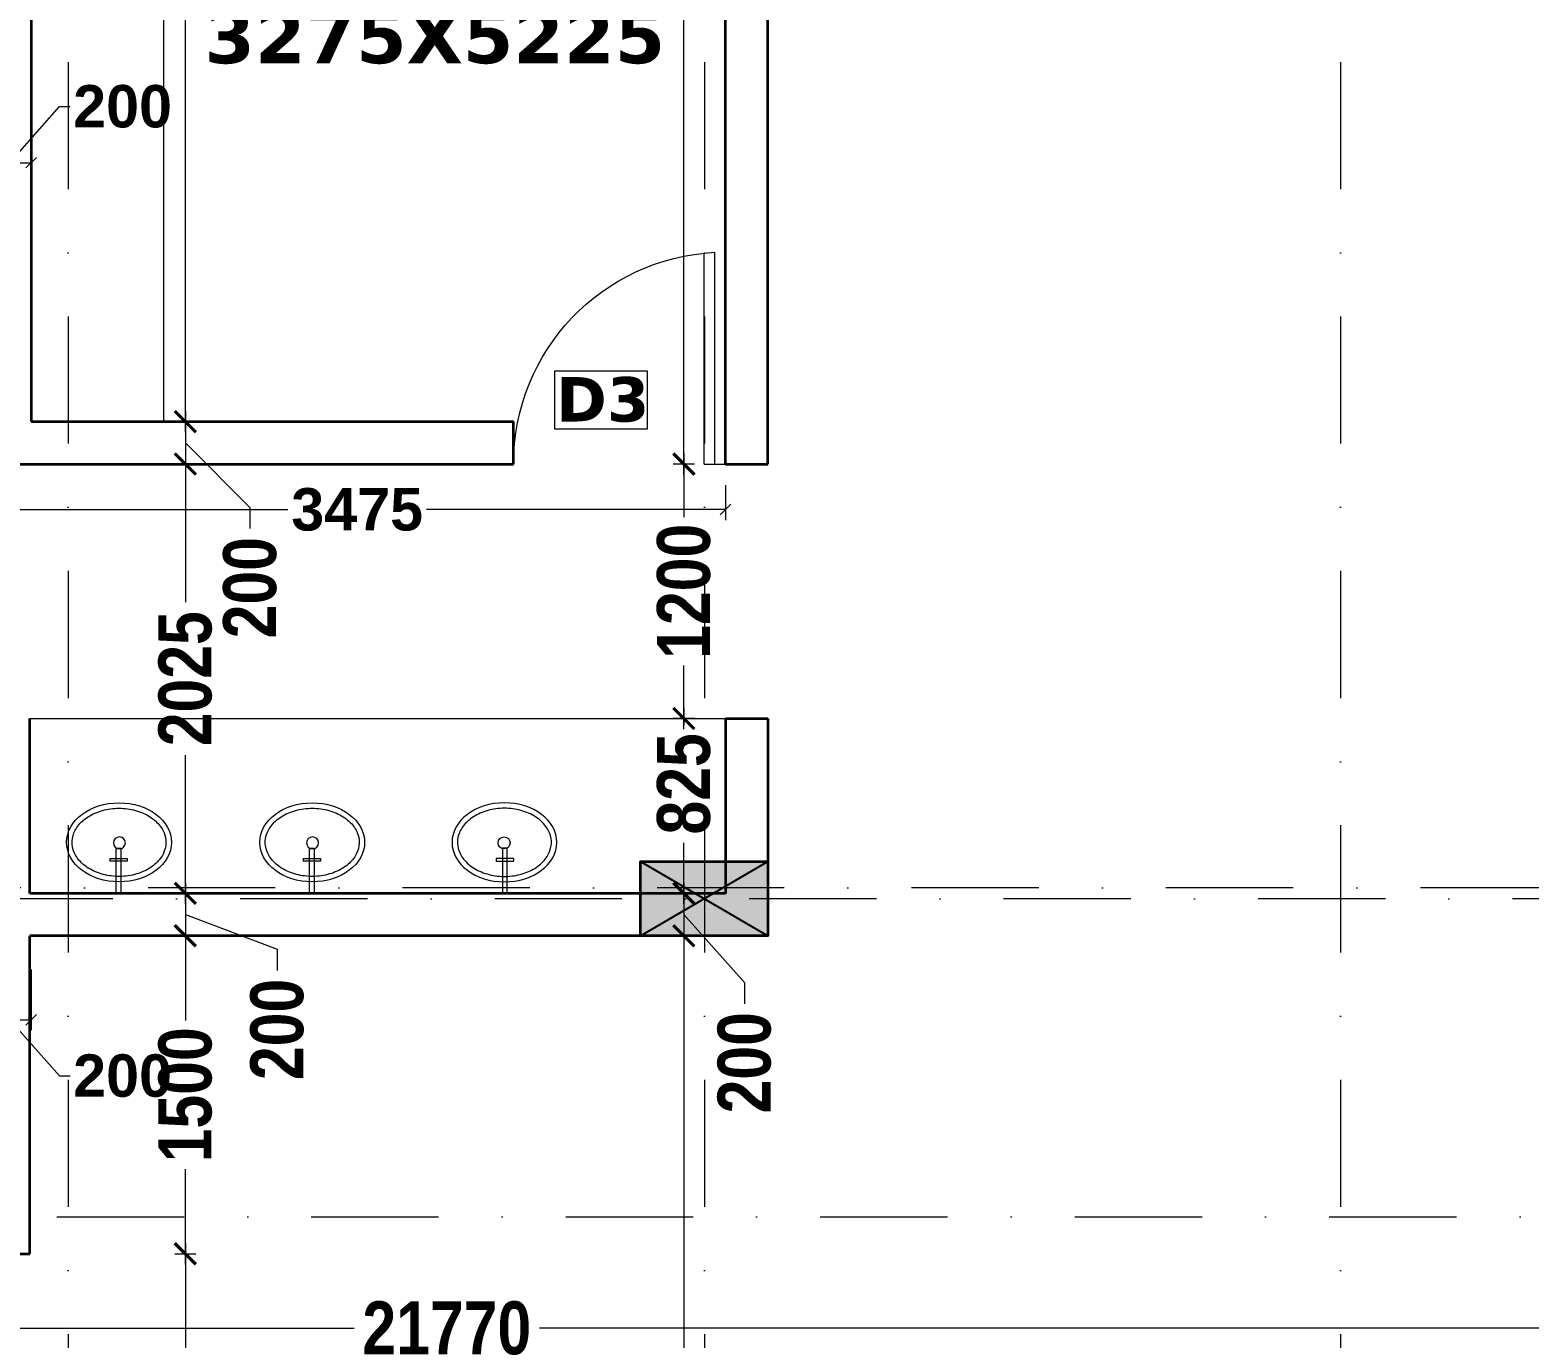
# Model space of a CAD drawing. Header units: millimetres. Extents: x -3092155 to 4513934, y -12317808 to 1850003.
# Drawn here: x -438694 to -431625, y -5570459 to -5564289 of the extents above; entities that cross this region are included whole.
import ezdxf

# ---------------------------------------------------------------- set-up
doc = ezdxf.new("R2010")
doc.units = ezdxf.units.MM
doc.header["$LTSCALE"] = 2
doc.header["$MEASUREMENT"] = 0
doc.header["$PDMODE"] = 34
doc.header["$PDSIZE"] = 500
doc.linetypes.add('DASHDOT', pattern=[1, 0.5, -0.25, 0, -0.25])
for name, color, linetype, lineweight in [('coloumn', 10, 'Continuous', 35), ('D DIM', 250, 'Continuous', 9), ('D3', 10, 'Continuous', 5), ('DIM', 27, 'Continuous', 5), ('DOOR', 27, 'Continuous', 5), ('FIXTURE', 252, 'Continuous', 0), ('GRID', 251, 'DASHDOT', 5), ('TEXT', 7, 'Continuous', 13), ('WAll', 250, 'Continuous', 35)]:
    doc.layers.add(name, color=color, linetype=linetype, lineweight=lineweight)
doc.layers.add('partation wall', color=7, linetype='Continuous', lineweight=20, true_color=0x525023)
doc.styles.add('COLOUMNN DIM', font='ARIALNB.TTF', dxfattribs={"height": 550})
doc.styles.add('INNER DIM', font='ARIALNB.TTF', dxfattribs={"height": 250})
doc.styles.add('int dim', font='arialbd.ttf', dxfattribs={"height": 200})
doc.styles.add('style2', font='verdana.ttf')
doc.dimstyles.new('external final', dxfattribs={"dimscale": 0, "dimtxt": 250, "dimasz": 100, "dimexe": 50, "dimexo": 50, "dimgap": 50, "dimtad": 0, "dimdec": 0, "dimzin": 0, "dimdsep": 46, "dimtxsty": 'INNER DIM', "dimblk": 'ARCHTICK', "dimcen": 100, "dimdle": 50, "dimclrd": 256, "dimclre": 256, "dimclrt": 256, "dimadec": 0, "dimazin": 0, "dimtfac": 1, "dimtdec": 0, "dimtix": 1, "dimtmove": 1, "dimatfit": 3, "dimfxl": 50, "dimfxlon": 1, "dimtolj": 1, "dimtzin": 0, "dimlwd": -1, "dimlwe": -1, "dimarcsym": 1})
doc.dimstyles.new('lamon', dxfattribs={"dimtxt": 200, "dimasz": 50, "dimexe": 50, "dimexo": 100, "dimgap": 25, "dimtad": 0, "dimdec": 0, "dimzin": 3, "dimdsep": 46, "dimtxsty": 'int dim', "dimblk": 'OBLIQUE', "dimcen": 90, "dimclrd": 256, "dimclre": 256, "dimclrt": 256, "dimadec": 0, "dimazin": 0, "dimtfac": 1, "dimtdec": 0, "dimtofl": 0, "dimtmove": 1, "dimatfit": 3, "dimfxl": 1, "dimfrac": 1, "dimtolj": 1, "dimtzin": 0, "dimlwd": -1, "dimlwe": -1, "dimarcsym": 1})

# ---------------------------------------------------------------- blocks, each defined once
blk = doc.blocks.new('A$C782B46B9')
at = {"layer": 'DOOR', "ltscale": 100}
for p, q in [((998.8, 100), (3.8, 100)), ((998.8, 100), (998.8, 0)), ((998.8, 50), (0, 50))]:
    blk.add_line(p, q, dxfattribs=at)
blk.add_arc((998.8, 0), 1000, 90, 177.13402, dxfattribs=at)
blk = doc.blocks.new('_ArchTick')
at = {"color": 0, "linetype": 'ByBlock', "const_width": 0.15}
blk.add_lwpolyline([(-0.5, -0.5), (0.5, 0.5)], dxfattribs=at)
blk = doc.blocks.new('*D538')
at = {"layer": 'D DIM', "ltscale": 100, "transparency": 16777216}
for p, q in [((-435610.8, -5560861.2), (-435610.8, -5562908.1)), ((-435660.8, -5560911.2), (-435560.8, -5560911.2)), ((-435610.8, -5566386.2), (-435610.8, -5563623.7)), ((-435560.8, -5566336.2), (-435660.8, -5566336.2))]:
    blk.add_line(p, q, dxfattribs=at)
at = {"layer": 'Defpoints', "color": 0, "lineweight": 50, "ltscale": 100, "transparency": 16777216}
for p in [(-435813.5, -5560911.2), (-435610.8, -5566336.2), (-435413.5, -5566336.2)]:
    blk.add_point(p, dxfattribs=at)
at = {"layer": 'D DIM', "ltscale": 100, "transparency": 16777216, "xscale": 100, "yscale": 100, "zscale": 100}
for p, rotation in [((-435610.8, -5560911.2), 90), ((-435610.8, -5566336.2), 270)]:
    blk.add_blockref('_ArchTick', p, dxfattribs=dict(at, rotation=rotation))
at = {"layer": 'D DIM', "ltscale": 100, "transparency": 16777216, "insert": (-435610.8, -5563265.9), "char_height": 250, "attachment_point": 5, "rotation": 90, "style": 'INNER DIM'}
blk.add_mtext('\\A1;5425', dxfattribs=at)
blk = doc.blocks.new('*D539')
at = {"layer": 'D DIM', "ltscale": 100, "transparency": 16777216}
for p, q in [((-435560.8, -5566336.2), (-435660.8, -5566336.2)), ((-435610.8, -5566286.2), (-435610.8, -5566586)), ((-435610.8, -5567586.2), (-435610.8, -5567286.4)), ((-435560.8, -5567536.2), (-435660.8, -5567536.2))]:
    blk.add_line(p, q, dxfattribs=at)
at = {"layer": 'Defpoints', "color": 0, "lineweight": 50, "ltscale": 100, "transparency": 16777216}
for p in [(-435413.5, -5566336.2), (-435610.8, -5567536.2), (-435413.5, -5567536.2)]:
    blk.add_point(p, dxfattribs=at)
at = {"layer": 'D DIM', "ltscale": 100, "transparency": 16777216, "xscale": 100, "yscale": 100, "zscale": 100}
for p, rotation in [((-435610.8, -5566336.2), 90), ((-435610.8, -5567536.2), 270)]:
    blk.add_blockref('_ArchTick', p, dxfattribs=dict(at, rotation=rotation))
at = {"layer": 'D DIM', "ltscale": 100, "transparency": 16777216, "insert": (-435610.8, -5566936.2), "char_height": 250, "attachment_point": 5, "rotation": 90, "style": 'INNER DIM'}
blk.add_mtext('\\A1;1200', dxfattribs=at)
blk = doc.blocks.new('*D540')
at = {"layer": 'D DIM', "ltscale": 100, "transparency": 16777216}
for p, q in [((-435560.8, -5567536.2), (-435660.8, -5567536.2)), ((-435610.8, -5567486.2), (-435610.8, -5567566)), ((-435610.8, -5568411.2), (-435610.8, -5568123.4)), ((-435660.8, -5568361.2), (-435560.8, -5568361.2))]:
    blk.add_line(p, q, dxfattribs=at)
at = {"layer": 'Defpoints', "color": 0, "lineweight": 50, "ltscale": 100, "transparency": 16777216}
for p in [(-435413.5, -5567536.2), (-435813.9, -5568361.2), (-435610.8, -5568361.2)]:
    blk.add_point(p, dxfattribs=at)
at = {"layer": 'D DIM', "ltscale": 100, "transparency": 16777216, "xscale": 100, "yscale": 100, "zscale": 100}
for p, rotation in [((-435610.8, -5567536.2), 90), ((-435610.8, -5568361.2), 270)]:
    blk.add_blockref('_ArchTick', p, dxfattribs=dict(at, rotation=rotation))
at = {"layer": 'D DIM', "ltscale": 100, "transparency": 16777216, "insert": (-435610.8, -5567844.7), "char_height": 250, "attachment_point": 5, "rotation": 90, "style": 'INNER DIM'}
blk.add_mtext('\\A1;825', dxfattribs=at)
blk = doc.blocks.new('*D541')
at = {"layer": 'D DIM', "ltscale": 100, "transparency": 16777216}
for p, q in [((-435610.8, -5568311.2), (-435610.8, -5568611.2)), ((-435660.8, -5568361.2), (-435560.8, -5568361.2)), ((-435610.8, -5568461.2), (-435324.9, -5568781.7)), ((-435660.8, -5568561.2), (-435560.8, -5568561.2)), ((-435324.9, -5568781.7), (-435324.9, -5568881.7))]:
    blk.add_line(p, q, dxfattribs=at)
at = {"layer": 'Defpoints', "color": 0, "lineweight": 50, "ltscale": 100, "transparency": 16777216}
for p in [(-435813.9, -5568361.2), (-435813.9, -5568561.2), (-435610.8, -5568561.2)]:
    blk.add_point(p, dxfattribs=at)
at = {"layer": 'D DIM', "ltscale": 100, "transparency": 16777216, "xscale": 100, "yscale": 100, "zscale": 100}
for p, rotation in [((-435610.8, -5568361.2), 90), ((-435610.8, -5568561.2), 270)]:
    blk.add_blockref('_ArchTick', p, dxfattribs=dict(at, rotation=rotation))
at = {"layer": 'D DIM', "ltscale": 100, "transparency": 16777216, "insert": (-435324.9, -5569160.1), "char_height": 250, "attachment_point": 5, "rotation": 90, "style": 'INNER DIM'}
blk.add_mtext('\\A1;200', dxfattribs=at)
blk = doc.blocks.new('*D542')
at = {"layer": 'D DIM', "ltscale": 100, "transparency": 16777216}
for p, q in [((-435610.8, -5568511.2), (-435610.8, -5571855.7)), ((-435660.8, -5568561.2), (-435560.8, -5568561.2)), ((-435610.8, -5575911.2), (-435610.8, -5572566.7)), ((-435660.8, -5575861.2), (-435560.8, -5575861.2))]:
    blk.add_line(p, q, dxfattribs=at)
at = {"layer": 'Defpoints', "color": 0, "lineweight": 50, "ltscale": 100, "transparency": 16777216}
for p in [(-435813.9, -5568561.2), (-435813.9, -5575861.2), (-435610.8, -5575861.2)]:
    blk.add_point(p, dxfattribs=at)
at = {"layer": 'D DIM', "ltscale": 100, "transparency": 16777216, "xscale": 100, "yscale": 100, "zscale": 100}
for p, rotation in [((-435610.8, -5568561.2), 90), ((-435610.8, -5575861.2), 270)]:
    blk.add_blockref('_ArchTick', p, dxfattribs=dict(at, rotation=rotation))
at = {"layer": 'D DIM', "ltscale": 100, "transparency": 16777216, "insert": (-435610.8, -5572211.2), "char_height": 250, "attachment_point": 5, "rotation": 90, "style": 'INNER DIM'}
blk.add_mtext('\\A1;7300', dxfattribs=at)
blk = doc.blocks.new('*D543')
at = {"layer": 'D DIM', "ltscale": 100, "transparency": 16777216}
for p, q in [((-437961.7, -5560861.2), (-437961.7, -5563165.9)), ((-437961.7, -5560911.2), (-437911.7, -5560911.2)), ((-437961.7, -5566186.2), (-437961.7, -5563881.5)), ((-437961.7, -5566136.2), (-438011.7, -5566136.2))]:
    blk.add_line(p, q, dxfattribs=at)
at = {"layer": 'Defpoints', "color": 0, "lineweight": 50, "ltscale": 100, "transparency": 16777216}
for p in [(-437961.7, -5560911.2), (-437961.7, -5566136.2), (-437961.7, -5566136.2)]:
    blk.add_point(p, dxfattribs=at)
at = {"layer": 'D DIM', "ltscale": 100, "transparency": 16777216, "xscale": 100, "yscale": 100, "zscale": 100}
for p, rotation in [((-437961.7, -5560911.2), 90), ((-437961.7, -5566136.2), 270)]:
    blk.add_blockref('_ArchTick', p, dxfattribs=dict(at, rotation=rotation))
at = {"layer": 'D DIM', "ltscale": 100, "transparency": 16777216, "insert": (-437961.7, -5563523.7), "char_height": 250, "attachment_point": 5, "rotation": 90, "style": 'INNER DIM'}
blk.add_mtext('\\A1;5225', dxfattribs=at)
blk = doc.blocks.new('*D545')
at = {"layer": 'D DIM', "ltscale": 100, "transparency": 16777216}
for p, q in [((-437961.7, -5566086.2), (-437961.7, -5566386.2)), ((-438011.7, -5566136.2), (-437911.7, -5566136.2)), ((-437961.7, -5566236.2), (-437656.8, -5566540.9)), ((-438011.7, -5566336.2), (-437911.7, -5566336.2)), ((-437656.8, -5566540.9), (-437656.8, -5566640.9))]:
    blk.add_line(p, q, dxfattribs=at)
at = {"layer": 'Defpoints', "color": 0, "lineweight": 50, "ltscale": 100, "transparency": 16777216}
for p in [(-438063.5, -5566136.2), (-438063.5, -5566336.2), (-437961.7, -5566336.2)]:
    blk.add_point(p, dxfattribs=at)
at = {"layer": 'D DIM', "ltscale": 100, "transparency": 16777216, "xscale": 100, "yscale": 100, "zscale": 100}
for p, rotation in [((-437961.7, -5566136.2), 90), ((-437961.7, -5566336.2), 270)]:
    blk.add_blockref('_ArchTick', p, dxfattribs=dict(at, rotation=rotation))
at = {"layer": 'D DIM', "ltscale": 100, "transparency": 16777216, "insert": (-437656.8, -5566919.2), "char_height": 250, "attachment_point": 5, "rotation": 90, "style": 'INNER DIM'}
blk.add_mtext('\\A1;200', dxfattribs=at)
blk = doc.blocks.new('*D546')
at = {"layer": 'D DIM', "ltscale": 100, "transparency": 16777216}
for p, q in [((-438011.7, -5566336.2), (-437911.7, -5566336.2)), ((-437961.7, -5566286.2), (-437961.7, -5566988.1)), ((-437961.7, -5568411.2), (-437961.7, -5567709.3)), ((-438011.7, -5568361.2), (-437911.7, -5568361.2))]:
    blk.add_line(p, q, dxfattribs=at)
at = {"layer": 'Defpoints', "color": 0, "lineweight": 50, "ltscale": 100, "transparency": 16777216}
for p in [(-438063.5, -5566336.2), (-438693.5, -5568361.2), (-437961.7, -5568361.2)]:
    blk.add_point(p, dxfattribs=at)
at = {"layer": 'D DIM', "ltscale": 100, "transparency": 16777216, "xscale": 100, "yscale": 100, "zscale": 100}
for p, rotation in [((-437961.7, -5566336.2), 90), ((-437961.7, -5568361.2), 270)]:
    blk.add_blockref('_ArchTick', p, dxfattribs=dict(at, rotation=rotation))
at = {"layer": 'D DIM', "ltscale": 100, "transparency": 16777216, "insert": (-437961.7, -5567348.7), "char_height": 250, "attachment_point": 5, "rotation": 90, "style": 'INNER DIM'}
blk.add_mtext('\\A1;2025', dxfattribs=at)
blk = doc.blocks.new('*D547')
at = {"layer": 'D DIM', "ltscale": 100, "transparency": 16777216}
for p, q in [((-437961.7, -5568311.2), (-437961.7, -5568611.2)), ((-438011.7, -5568361.2), (-437911.7, -5568361.2)), ((-437961.7, -5568461.2), (-437528.7, -5568624.7)), ((-438011.7, -5568561.2), (-437911.7, -5568561.2)), ((-437528.7, -5568624.7), (-437528.7, -5568724.7))]:
    blk.add_line(p, q, dxfattribs=at)
at = {"layer": 'Defpoints', "color": 0, "lineweight": 50, "ltscale": 100, "transparency": 16777216}
for p in [(-438693.5, -5568361.2), (-438693.5, -5568561.2), (-437961.7, -5568561.2)]:
    blk.add_point(p, dxfattribs=at)
at = {"layer": 'D DIM', "ltscale": 100, "transparency": 16777216, "xscale": 100, "yscale": 100, "zscale": 100}
for p, rotation in [((-437961.7, -5568361.2), 90), ((-437961.7, -5568561.2), 270)]:
    blk.add_blockref('_ArchTick', p, dxfattribs=dict(at, rotation=rotation))
at = {"layer": 'D DIM', "ltscale": 100, "transparency": 16777216, "insert": (-437528.7, -5569003), "char_height": 250, "attachment_point": 5, "rotation": 90, "style": 'INNER DIM'}
blk.add_mtext('\\A1;200', dxfattribs=at)
blk = doc.blocks.new('*D548')
at = {"layer": 'D DIM', "ltscale": 100, "transparency": 16777216}
for p, q in [((-437961.7, -5568511.2), (-437961.7, -5568961)), ((-438011.7, -5568561.2), (-437911.7, -5568561.2)), ((-437961.7, -5570111.2), (-437961.7, -5569661.4)), ((-438011.7, -5570061.2), (-437911.7, -5570061.2))]:
    blk.add_line(p, q, dxfattribs=at)
at = {"layer": 'Defpoints', "color": 0, "lineweight": 50, "ltscale": 100, "transparency": 16777216}
for p in [(-438693.5, -5568561.2), (-438693.5, -5570061.2), (-437961.7, -5570061.2)]:
    blk.add_point(p, dxfattribs=at)
at = {"layer": 'D DIM', "ltscale": 100, "transparency": 16777216, "xscale": 100, "yscale": 100, "zscale": 100}
for p, rotation in [((-437961.7, -5568561.2), 90), ((-437961.7, -5570061.2), 270)]:
    blk.add_blockref('_ArchTick', p, dxfattribs=dict(at, rotation=rotation))
at = {"layer": 'D DIM', "ltscale": 100, "transparency": 16777216, "insert": (-437961.7, -5569311.2), "char_height": 250, "attachment_point": 5, "rotation": 90, "style": 'INNER DIM'}
blk.add_mtext('\\A1;1500', dxfattribs=at)
blk = doc.blocks.new('*D549')
at = {"layer": 'D DIM', "ltscale": 100, "transparency": 16777216}
for p, q in [((-437961.7, -5570011.2), (-437961.7, -5572606)), ((-438011.7, -5570061.2), (-437911.7, -5570061.2)), ((-437961.7, -5575911.2), (-437961.7, -5573316.4)), ((-438011.7, -5575861.2), (-437911.7, -5575861.2))]:
    blk.add_line(p, q, dxfattribs=at)
at = {"layer": 'Defpoints', "color": 0, "lineweight": 50, "ltscale": 100, "transparency": 16777216}
for p in [(-438693.5, -5570061.2), (-438213.5, -5575861.2), (-437961.7, -5575861.2)]:
    blk.add_point(p, dxfattribs=at)
at = {"layer": 'D DIM', "ltscale": 100, "transparency": 16777216, "xscale": 100, "yscale": 100, "zscale": 100}
for p, rotation in [((-437961.7, -5570061.2), 90), ((-437961.7, -5575861.2), 270)]:
    blk.add_blockref('_ArchTick', p, dxfattribs=dict(at, rotation=rotation))
at = {"layer": 'D DIM', "ltscale": 100, "transparency": 16777216, "insert": (-437961.7, -5572961.2), "char_height": 250, "attachment_point": 5, "rotation": 90, "style": 'INNER DIM'}
blk.add_mtext('\\A1;5800', dxfattribs=at)
blk = doc.blocks.new('*D572')
at = {"layer": 'D DIM', "ltscale": 100, "transparency": 16777216}
for p, q in [((-447613.5, -5570462.4), (-447613.5, -5570362.4)), ((-425843.9, -5570462.4), (-425843.9, -5570362.4)), ((-447663.5, -5570412.4), (-437166.3, -5570412.4)), ((-425793.9, -5570412.4), (-436291.1, -5570412.4))]:
    blk.add_line(p, q, dxfattribs=at)
at = {"layer": 'Defpoints', "color": 0, "lineweight": 50, "ltscale": 100, "transparency": 16777216}
for p in [(-447613.5, -5570412.4), (-447613.5, -5571611.2), (-425843.9, -5571611.2)]:
    blk.add_point(p, dxfattribs=at)
at = {"layer": 'D DIM', "ltscale": 100, "transparency": 16777216, "xscale": 100, "yscale": 100, "zscale": 100, "rotation": 180}
blk.add_blockref('_ArchTick', (-447613.5, -5570412.4), dxfattribs=at)
at = {"layer": 'D DIM', "ltscale": 100, "transparency": 16777216, "xscale": 100, "yscale": 100, "zscale": 100}
blk.add_blockref('_ArchTick', (-425843.9, -5570412.4), dxfattribs=at)
at = {"layer": 'D DIM', "ltscale": 100, "transparency": 16777216, "insert": (-436728.7, -5570412.4), "char_height": 250, "attachment_point": 5, "style": 'INNER DIM'}
blk.add_mtext('\\A1;21770', dxfattribs=at)
blk = doc.blocks.new('_Oblique')
at = {"color": 0, "linetype": 'ByBlock', "lineweight": -2}
blk.add_line((-0.5, -0.5), (0.5, 0.5), dxfattribs=at)
blk = doc.blocks.new('*D599')
at = {"layer": 'Defpoints', "color": 0, "lineweight": 50, "ltscale": 100, "transparency": 16777216}
for p in [(-438688.9, -5564914.7), (-438888.9, -5565261.2), (-438688.9, -5565252.3)]:
    blk.add_point(p, dxfattribs=at)
at = {"layer": 'DIM', "ltscale": 100, "transparency": 16777216}
for p, q in [((-438788.9, -5564914.7), (-438555.4, -5564649.9)), ((-438555.4, -5564649.9), (-438505.4, -5564649.9)), ((-438888.9, -5565161.2), (-438888.9, -5564864.7)), ((-438888.9, -5564914.7), (-438688.9, -5564914.7)), ((-438688.9, -5565152.3), (-438688.9, -5564864.7))]:
    blk.add_line(p, q, dxfattribs=at)
at = {"layer": 'DIM', "ltscale": 100, "transparency": 16777216, "xscale": 50, "yscale": 50, "zscale": 50, "rotation": 180}
blk.add_blockref('_Oblique', (-438888.9, -5564914.7), dxfattribs=at)
at = {"layer": 'DIM', "ltscale": 100, "transparency": 16777216, "xscale": 50, "yscale": 50, "zscale": 50}
blk.add_blockref('_Oblique', (-438688.9, -5564914.7), dxfattribs=at)
at = {"layer": 'DIM', "ltscale": 100, "transparency": 16777216, "insert": (-438257.7, -5564649.9), "char_height": 200, "attachment_point": 5, "style": 'int dim'}
blk.add_mtext('\\A1;200', dxfattribs=at)
blk = doc.blocks.new('*D611')
at = {"layer": 'Defpoints', "color": 0, "lineweight": 50, "ltscale": 100, "transparency": 16777216}
for p in [(-438888.9, -5566336.2), (-435413.9, -5566336.2), (-435413.9, -5566551.1)]:
    blk.add_point(p, dxfattribs=at)
at = {"layer": 'DIM', "ltscale": 100, "transparency": 16777216}
for p, q in [((-438888.9, -5566436.2), (-438888.9, -5566601.1)), ((-435413.9, -5566436.2), (-435413.9, -5566601.1)), ((-438888.9, -5566551.1), (-437477.7, -5566551.1)), ((-435413.9, -5566551.1), (-436825.1, -5566551.1))]:
    blk.add_line(p, q, dxfattribs=at)
at = {"layer": 'DIM', "ltscale": 100, "transparency": 16777216, "xscale": 50, "yscale": 50, "zscale": 50, "rotation": 180}
blk.add_blockref('_Oblique', (-438888.9, -5566551.1), dxfattribs=at)
at = {"layer": 'DIM', "ltscale": 100, "transparency": 16777216, "xscale": 50, "yscale": 50, "zscale": 50}
blk.add_blockref('_Oblique', (-435413.9, -5566551.1), dxfattribs=at)
at = {"layer": 'DIM', "ltscale": 100, "transparency": 16777216, "insert": (-437151.4, -5566551.1), "char_height": 200, "attachment_point": 5, "style": 'int dim'}
blk.add_mtext('\\A1;3475', dxfattribs=at)
blk = doc.blocks.new('*D630')
at = {"layer": 'Defpoints', "color": 0, "lineweight": 50, "ltscale": 100, "transparency": 16777216}
for p in [(-438888.9, -5568610.7), (-438688.9, -5568619.5), (-438688.9, -5568957.1)]:
    blk.add_point(p, dxfattribs=at)
at = {"layer": 'DIM', "ltscale": 100, "transparency": 16777216}
for p, q in [((-438888.9, -5568710.7), (-438888.9, -5569007.1)), ((-438688.9, -5568719.5), (-438688.9, -5569007.1)), ((-438888.9, -5568957.1), (-438688.9, -5568957.1)), ((-438788.9, -5568957.1), (-438555.4, -5569222)), ((-438555.4, -5569222), (-438505.4, -5569222))]:
    blk.add_line(p, q, dxfattribs=at)
at = {"layer": 'DIM', "ltscale": 100, "transparency": 16777216, "xscale": 50, "yscale": 50, "zscale": 50, "rotation": 180}
blk.add_blockref('_Oblique', (-438888.9, -5568957.1), dxfattribs=at)
at = {"layer": 'DIM', "ltscale": 100, "transparency": 16777216, "xscale": 50, "yscale": 50, "zscale": 50}
blk.add_blockref('_Oblique', (-438688.9, -5568957.1), dxfattribs=at)
at = {"layer": 'DIM', "ltscale": 100, "transparency": 16777216, "insert": (-438257.7, -5569222), "char_height": 200, "attachment_point": 5, "style": 'int dim'}
blk.add_mtext('\\A1;200', dxfattribs=at)
blk = doc.blocks.new('basin')
at = {"layer": 'FIXTURE', "ltscale": 100}
for p, q in [((-2211987.9, -6264987.1), (-2211773, -6264987.1)), ((-2211987.9, -6264987.1), (-2211773, -6264987.1)), ((-2211987.9, -6265009.1), (-2211987.9, -6264987.1)), ((-2211834.4, -6265039.4), (-2211834.4, -6264957.5)), ((-2211834.4, -6265039.4), (-2211834.4, -6264957.5)), ((-2211820.8, -6264957.5), (-2211834.4, -6264957.5)), ((-2211820.8, -6264957.5), (-2211820.8, -6265039.4)), ((-2211820.8, -6264957.5), (-2211820.8, -6265039.4)), ((-2211773, -6264987.1), (-2211773, -6265009.1)), ((-2211773, -6264987.1), (-2211773, -6265009.1)), ((-2211773, -6265009.1), (-2211987.9, -6265009.1)), ((-2211773, -6265009.1), (-2211987.9, -6265009.1)), ((-2211820.8, -6265039.4), (-2211834.4, -6265039.4)), ((-2211820.8, -6265039.4), (-2211834.4, -6265039.4))]:
    blk.add_line(p, q, dxfattribs=at)
blk.add_ellipse((-2211744.9, -6265000.5), major_axis=(0, -247.1), ratio=0.753978, dxfattribs=at)
blk.add_ellipse((-2211744.9, -6265000.5), major_axis=(0, -247.1), ratio=0.753978, dxfattribs=at)
at = {"layer": 'FIXTURE', "ltscale": 100, "extrusion": (0, 0, -1)}
blk.add_ellipse((-2211747.5, -6265002.1), major_axis=(20, -20), ratio=1, start_param=5.497787, end_param=11.780972, dxfattribs=at)
at = {"layer": 'FIXTURE', "ltscale": 100}
blk.add_open_spline([(-2211744.9, -6265222), (-2211729.8, -6265222), (-2211714.7, -6265219.1), (-2211682.6, -6265206), (-2211665.8, -6265194.7), (-2211635.4, -6265164.2), (-2211621.9, -6265145), (-2211600.6, -6265101), (-2211592.7, -6265076.2), (-2211584, -6265024.3), (-2211583, -6264997.2), (-2211588.3, -6264944.4), (-2211594.4, -6264918.7), (-2211612.8, -6264872), (-2211625.1, -6264851.1), (-2211653.6, -6264816.8), (-2211669.8, -6264803.3), (-2211703.9, -6264784.9), (-2211721.7, -6264779.9), (-2211757.4, -6264778.3), (-2211775.3, -6264781.6), (-2211810, -6264796.6), (-2211826.7, -6264808.4), (-2211856.7, -6264839.7), (-2211870, -6264859.3), (-2211890.7, -6264903.9), (-2211898.2, -6264928.9), (-2211906.2, -6264981), (-2211906.8, -6265008.1), (-2211900.8, -6265060.8), (-2211894.2, -6265086.3), (-2211875.2, -6265132.5), (-2211862.7, -6265153), (-2211833.8, -6265186.6), (-2211817.4, -6265199.6), (-2211783.1, -6265217.1), (-2211765.3, -6265221.6), (-2211746.6, -6265222), (-2211745.8, -6265222), (-2211744.9, -6265222)], degree=3, knots=[0, 0, 0, 0, 0.297002, 0.297002, 0.648161, 0.648161, 0.99932, 0.99932, 1.350478, 1.350478, 1.701637, 1.701637, 2.052795, 2.052795, 2.403954, 2.403954, 2.755113, 2.755113, 3.106271, 3.106271, 3.45743, 3.45743, 3.808588, 3.808588, 4.159747, 4.159747, 4.510906, 4.510906, 4.862064, 4.862064, 5.213223, 5.213223, 5.564381, 5.564381, 5.91554, 5.91554, 6.266699, 6.266699, 6.283185, 6.283185, 6.283185, 6.283185], dxfattribs=at)
blk.add_open_spline([(-2211744.9, -6265222), (-2211729.8, -6265222), (-2211714.7, -6265219.1), (-2211682.6, -6265206), (-2211665.8, -6265194.7), (-2211635.4, -6265164.2), (-2211621.9, -6265145), (-2211600.6, -6265101), (-2211592.7, -6265076.2), (-2211584, -6265024.3), (-2211583, -6264997.2), (-2211588.3, -6264944.4), (-2211594.4, -6264918.7), (-2211612.8, -6264872), (-2211625.1, -6264851.1), (-2211653.6, -6264816.8), (-2211669.8, -6264803.3), (-2211703.9, -6264784.9), (-2211721.7, -6264779.9), (-2211757.4, -6264778.3), (-2211775.3, -6264781.6), (-2211810, -6264796.6), (-2211826.7, -6264808.4), (-2211856.7, -6264839.7), (-2211870, -6264859.3), (-2211890.7, -6264903.9), (-2211898.2, -6264928.9), (-2211906.2, -6264981), (-2211906.8, -6265008.1), (-2211900.8, -6265060.8), (-2211894.2, -6265086.3), (-2211875.2, -6265132.5), (-2211862.7, -6265153), (-2211833.8, -6265186.6), (-2211817.4, -6265199.6), (-2211783.1, -6265217.1), (-2211765.3, -6265221.6), (-2211746.6, -6265222), (-2211745.8, -6265222), (-2211744.9, -6265222)], degree=3, knots=[0, 0, 0, 0, 0.297002, 0.297002, 0.648161, 0.648161, 0.99932, 0.99932, 1.350478, 1.350478, 1.701637, 1.701637, 2.052795, 2.052795, 2.403954, 2.403954, 2.755113, 2.755113, 3.106271, 3.106271, 3.45743, 3.45743, 3.808588, 3.808588, 4.159747, 4.159747, 4.510906, 4.510906, 4.862064, 4.862064, 5.213223, 5.213223, 5.564381, 5.564381, 5.91554, 5.91554, 6.266699, 6.266699, 6.283185, 6.283185, 6.283185, 6.283185], dxfattribs=at)
blk = doc.blocks.new('*D1043')
at = {"layer": 'D DIM', "ltscale": 100, "transparency": 16777216}
for p, q in [((-371304.6, -5563836.2), (-371304.6, -5565380.5)), ((-371354.6, -5563886.2), (-371254.6, -5563886.2)), ((-371304.6, -5568385.5), (-371304.6, -5566841.2)), ((-371254.6, -5568335.5), (-371354.6, -5568335.5))]:
    blk.add_line(p, q, dxfattribs=at)
at = {"layer": 'Defpoints', "color": 0, "lineweight": 50, "ltscale": 100, "transparency": 16777216}
for p in [(-456692.5, -5563886.2), (-371304.6, -5563886.2), (-369359.9, -5568335.5)]:
    blk.add_point(p, dxfattribs=at)
at = {"layer": 'D DIM', "ltscale": 100, "transparency": 16777216, "xscale": 100, "yscale": 100, "zscale": 100}
for p, rotation in [((-371304.6, -5563886.2), 90), ((-371304.6, -5568335.5), 270)]:
    blk.add_blockref('_ArchTick', p, dxfattribs=dict(at, rotation=rotation))
at = {"layer": 'D DIM', "ltscale": 100, "transparency": 16777216, "insert": (-371304.6, -5566110.8), "char_height": 550, "attachment_point": 5, "rotation": 90, "style": 'COLOUMNN DIM'}
blk.add_mtext('\\A1;4449', dxfattribs=at)
blk = doc.blocks.new('S.F')
at = {"layer": 'coloumn', "ltscale": 100}
blk.add_hatch(color=256, dxfattribs=at).paths.add_polyline_path([(50455.5, -5876406.2), (50455.5, -5876756.2), (49855.5, -5876756.2), (49855.5, -5876406.2)])
at = {"layer": 'coloumn', "lineweight": 25, "ltscale": 100}
for p, q in [((49855.5, -5876756.2), (50455.5, -5876406.2)), ((49855.5, -5876406.2), (50455.5, -5876756.2))]:
    blk.add_line(p, q, dxfattribs=at)
at = {"layer": 'coloumn', "ltscale": 100}
blk.add_lwpolyline([(50455.5, -5876406.2), (50455.5, -5876756.2), (49855.5, -5876756.2), (49855.5, -5876406.2)], close=True, dxfattribs=at)

msp = doc.modelspace()

# ---------------------------------------------------------------- linework, layer by layer
at = {"layer": 'D3', "ltscale": 0.1}
msp.add_lwpolyline([(-436219.6, -5565896.5), (-435784.4, -5565896.5), (-435784.4, -5566171.5), (-436219.6, -5566171.5)], close=True, dxfattribs=at)
at = {"layer": 'FIXTURE', "ltscale": 100}
msp.add_line((-438064.3, -5561511.2), (-438064.3, -5566136.2), dxfattribs=at)
at = {"layer": 'GRID', "color": 5, "ltscale": 600}
for p, q in [((-438513.9, -5499634.4), (-438513.9, -5584428.2)), ((-435513.9, -5499634.4), (-435513.9, -5584428.2)), ((-432513.9, -5499634.4), (-432513.9, -5584428.2))]:
    msp.add_line(p, q, dxfattribs=at)
at = {"layer": 'GRID', "color": 6, "ltscale": 600}
for p, q in [((-365097, -5568386.2), (-461068.2, -5568386.2)), ((-367931.8, -5568335.5), (-458428.7, -5568335.5)), ((-462569.7, -5569886.2), (-364939.2, -5569886.2))]:
    msp.add_line(p, q, dxfattribs=at)
at = {"layer": 'partation wall', "ltscale": 100}
msp.add_line((-438694.3, -5567536.2), (-435414.3, -5567536.2), dxfattribs=at)
at = {"layer": 'WAll', "ltscale": 100}
for p, q in [((-435214.3, -5566336.2), (-435214.3, -5560711.2)), ((-435414.3, -5566336.2), (-435414.3, -5560911.2)), ((-438689.3, -5563911.2), (-438689.3, -5566136.2)), ((-438689.3, -5566136.2), (-436414.3, -5566136.2)), ((-436414.3, -5566336.2), (-436414.3, -5566136.2)), ((-438889.3, -5566336.2), (-436414.3, -5566336.2)), ((-435414.3, -5566336.2), (-435214.3, -5566336.2)), ((-438694.3, -5568361.2), (-438694.3, -5567536.2)), ((-435414.3, -5567536.2), (-435214.3, -5567536.2)), ((-435414.3, -5567536.2), (-435414.3, -5568361.2)), ((-435214.3, -5567536.2), (-435214.3, -5568561.2)), ((-435414.3, -5568361.2), (-438694.3, -5568361.2)), ((-438694.3, -5570061.2), (-438694.3, -5568561.2)), ((-435214.3, -5568561.2), (-438694.3, -5568561.2)), ((-447614.3, -5570061.2), (-438694.3, -5570061.2))]:
    msp.add_line(p, q, dxfattribs=at)

# ---------------------------------------------------------------- block references
at = {"layer": 'coloumn'}
msp.add_blockref('S.F', (-485670.2, 308195), dxfattribs=at)
at = {"layer": 'DOOR', "ltscale": 100, "xscale": -1, "rotation": 90}
msp.add_blockref('A$C782B46B9', (-435414.3, -5565337.4), dxfattribs=at)
at = {"layer": 'FIXTURE', "ltscale": 100, "rotation": 90}
for p in [(-6703274.9, -3356375.6), (-6702363.8, -3356375.6)]:
    msp.add_blockref('basin', p, dxfattribs=at)
at = {"layer": 'FIXTURE', "ltscale": 100, "xscale": -1, "rotation": 270}
msp.add_blockref('basin', (5828543.6, -3356375.6), dxfattribs=at)

# ---------------------------------------------------------------- texts
at = {"layer": 'D3', "ltscale": 0.1, "insert": (-435993.2, -5566032.7), "char_height": 210, "attachment_point": 5, "style": 'style2'}
msp.add_mtext('\\pt2310;{\\fVerdana|b1|i0|c0|p34;D3}', dxfattribs=at)
at = {"layer": 'TEXT', "ltscale": 0.1, "insert": (-436785.4, -5564114.4), "char_height": 250, "attachment_point": 5, "style": 'style2'}
msp.add_mtext('\\pt2750;{\\fVerdana|b1|i0|c0|p34;PANTRY\\P3275X5225}', dxfattribs=at)

# ---------------------------------------------------------------- dimensions: what is measured, and where the dimension line sits
at = {"layer": 'D DIM', "ltscale": 100}
for base, p1, p2, override, picture, middle in [((-437961.7, -5566136.2), (-437961.7, -5560911.2), (-437961.7, -5566136.2), {"dimscale": 1}, '*D543', (-437961.7, -5563523.7)), ((-371304.6, -5563886.2), (-369359.9, -5568335.5), (-456692.5, -5563886.2), {"dimscale": 1, "dimtxsty": 'COLOUMNN DIM'}, '*D1043', (-371304.6, -5566110.8)), ((-437961.7, -5568361.2), (-438063.5, -5566336.2), (-438693.5, -5568361.2), {"dimscale": 1}, '*D546', (-437961.7, -5567348.7)), ((-435610.8, -5567536.2), (-435413.5, -5566336.2), (-435413.5, -5567536.2), {"dimscale": 1}, '*D539', (-435610.8, -5566936.2)), ((-437961.7, -5570061.2), (-438693.5, -5568561.2), (-438693.5, -5570061.2), {"dimscale": 1}, '*D548', (-437961.7, -5569311.2)), ((-435610.8, -5575861.2), (-435813.9, -5568561.2), (-435813.9, -5575861.2), {"dimscale": 1}, '*D542', (-435610.8, -5572211.2)), ((-437961.7, -5575861.2), (-438693.5, -5570061.2), (-438213.5, -5575861.2), {"dimscale": 1}, '*D549', (-437961.7, -5572961.2))]:
    dim = msp.add_linear_dim(base=base, p1=p1, p2=p2, angle=90, dimstyle='external final', override=override, dxfattribs=at)
    dim.commit()
    dim.dimension.update_dxf_attribs({"geometry": picture, "text_midpoint": middle})
for base, p1, p2, picture, middle in [((-435610.8, -5566336.2), (-435813.5, -5560911.2), (-435413.5, -5566336.2), '*D538', (-435610.8, -5563265.9)), ((-437961.7, -5566336.2), (-438063.5, -5566136.2), (-438063.5, -5566336.2), '*D545', (-437656.8, -5566690.9)), ((-435610.8, -5568361.2), (-435413.5, -5567536.2), (-435813.9, -5568361.2), '*D540', (-435610.8, -5567844.7)), ((-437961.7, -5568561.2), (-438693.5, -5568361.2), (-438693.5, -5568561.2), '*D547', (-437528.7, -5568774.7)), ((-435610.8, -5568561.2), (-435813.9, -5568361.2), (-435813.9, -5568561.2), '*D541', (-435324.9, -5568931.7))]:
    dim = msp.add_linear_dim(base=base, p1=p1, p2=p2, angle=90, dimstyle='external final', override={"dimscale": 1}, dxfattribs=at)
    dim.commit()
    dim.dimension.update_dxf_attribs({"geometry": picture, "text_midpoint": middle, "dimtype": 160})
dim = msp.add_linear_dim(base=(-447613.5, -5570412.4), p1=(-425843.9, -5571611.2), p2=(-447613.5, -5571611.2), dimstyle='external final', override={"dimscale": 1}, dxfattribs=at)
dim.commit()
dim.dimension.update_dxf_attribs({"geometry": '*D572', "text_midpoint": (-436728.7, -5570412.4)})
at = {"layer": 'DIM', "ltscale": 100}
dim = msp.add_linear_dim(base=(-438688.9, -5564914.7), p1=(-438888.9, -5565261.2), p2=(-438688.9, -5565252.3), dimstyle='lamon', dxfattribs=at)
dim.commit()
dim.dimension.update_dxf_attribs({"geometry": '*D599', "text_midpoint": (-438480.4, -5564649.9), "dimtype": 160})
dim = msp.add_linear_dim(base=(-435413.9, -5566551.1), p1=(-438888.9, -5566336.2), p2=(-435413.9, -5566336.2), dimstyle='lamon', dxfattribs=at)
dim.commit()
dim.dimension.update_dxf_attribs({"geometry": '*D611', "text_midpoint": (-437151.4, -5566551.1)})
dim = msp.add_linear_dim(base=(-438688.9, -5568957.1), p1=(-438888.9, -5568610.7), p2=(-438688.9, -5568619.5), angle=360, dimstyle='lamon', dxfattribs=at)
dim.commit()
dim.dimension.update_dxf_attribs({"geometry": '*D630', "text_midpoint": (-438480.4, -5569222), "dimtype": 160})

doc.saveas('drawing.dxf')
